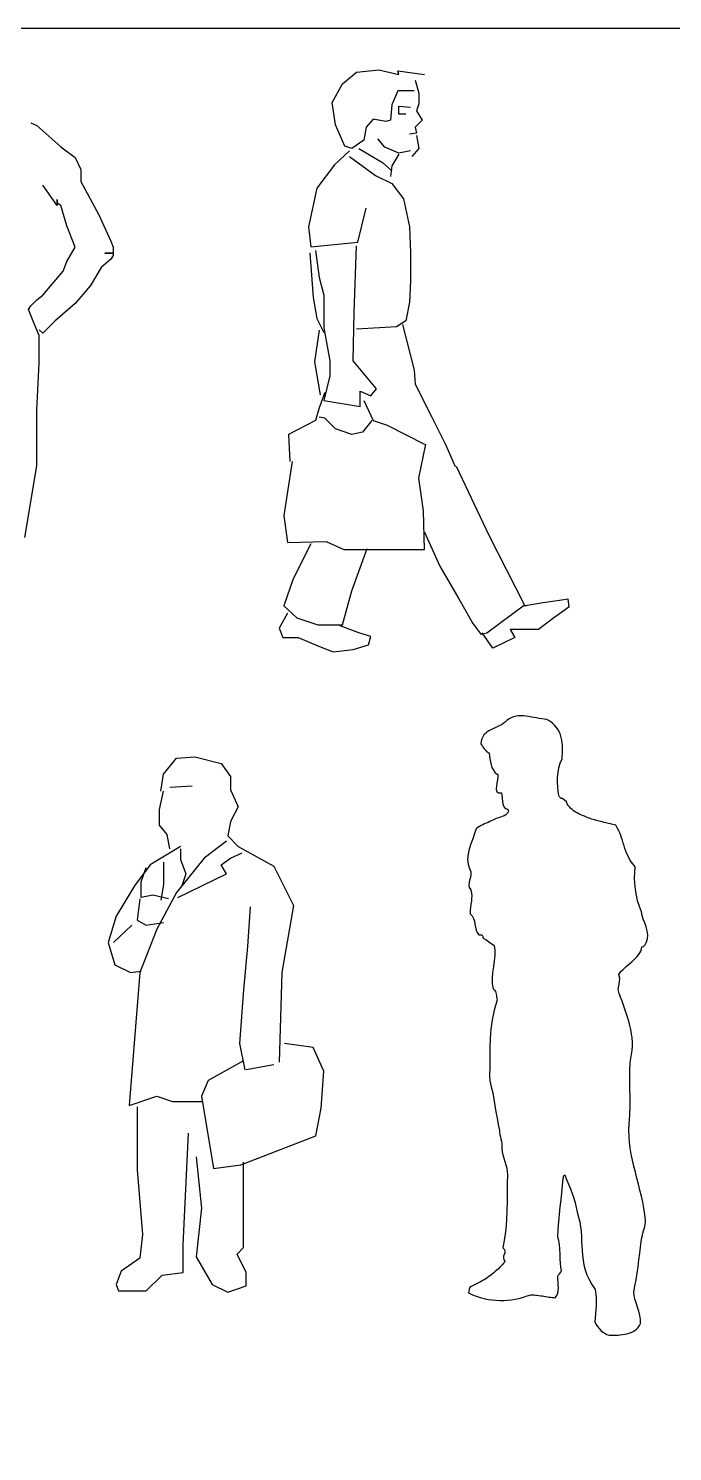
# Model space of a CAD drawing. Extents: x -3257 to 6743, y 13293 to 23293.
# Drawn here: x -449 to 1428, y 19147 to 23293 of the extents above; entities that cross this region are included whole.
import ezdxf

# ---------------------------------------------------------------- set-up
doc = ezdxf.new("R2010")
doc.units = 0
doc.header["$LTSCALE"] = 1270
doc.header["$MEASUREMENT"] = 0
doc.layers.get('0').update_dxf_attribs({"linetype": 'CONTINUOUS'})

msp = doc.modelspace()

# ---------------------------------------------------------------- linework, layer by layer
at = {"linetype": 'Continuous'}
for p, q in [((435.7, 23076.9), (466.5, 23131.6)), ((466.5, 23131.6), (507.5, 23165.8)), ((507.5, 23165.8), (572.4, 23172.6)), ((572.4, 23172.6), (630.5, 23158.9)), ((630.5, 23158.9), (627.1, 23169.2)), ((627.1, 23169.2), (705.7, 23158.9)), ((678.4, 23141.8), (688.6, 23104.2)), ((627.1, 23111.1), (610, 23070.1)), ((675, 23111.1), (627.1, 23111.1)), ((688.6, 23104.2), (688.6, 23073.5)), ((445.9, 23011.9), (435.7, 23076.9)), ((610, 23070.1), (606.6, 23025.6)), ((630.5, 23042.7), (630.5, 23066.6)), ((630.5, 23066.6), (664.7, 23063.2)), ((688.6, 23073.5), (681.8, 23053)), ((681.8, 23053), (698.9, 23025.6)), ((-441.9, 23017.5), (-424.5, 23010.5)), ((-424.5, 23010.5), (-354.9, 22947.9)), ((473.3, 22950.4), (445.9, 23011.9)), ((555.3, 23029), (534.8, 23005.1)), ((592.9, 23022.2), (555.3, 23029)), ((606.6, 23025.6), (592.9, 23022.2)), ((651, 23042.7), (630.5, 23042.7)), ((698.9, 23025.6), (678.4, 23005.1)), ((528, 22967.5), (493.8, 22943.6)), ((534.8, 23005.1), (528, 22967.5)), ((589.5, 22947), (569, 22970.9)), ((681.8, 22988), (661.3, 22984.6)), ((678.4, 23005.1), (681.8, 22988)), ((681.8, 22981.2), (688.6, 22943.6)), ((-354.9, 22947.9), (-313.2, 22916.5)), ((487, 22936.7), (442.5, 22895.7)), ((493.8, 22943.6), (473.3, 22950.4)), ((514.3, 22943.6), (582.7, 22902.6)), ((630.5, 22929.9), (589.5, 22947)), ((630.5, 22926.5), (610, 22892.3)), ((664.7, 22936.7), (630.5, 22929.9)), ((688.6, 22943.6), (668.1, 22919.7)), ((-313.2, 22916.5), (-295.8, 22881.7)), ((442.5, 22895.7), (391.3, 22827.4)), ((487, 22919.7), (562.2, 22865)), ((582.7, 22902.6), (610, 22878.6)), ((610, 22892.3), (606.6, 22861.6)), ((-295.8, 22881.7), (-295.8, 22846.9)), ((-295.8, 22846.9), (-243.6, 22749.5)), ((562.2, 22865), (610, 22841)), ((610, 22841), (644.2, 22796.6)), ((-365.4, 22777.3), (-407.1, 22836.5)), ((391.3, 22827.4), (367.3, 22714.6)), ((-365.4, 22784.3), (-365.4, 22794.7)), ((-365.4, 22794.7), (-365.4, 22777.3)), ((-354.9, 22777.3), (-365.4, 22784.3)), ((-337.5, 22718.2), (-354.9, 22777.3)), ((510.9, 22670.1), (534.8, 22769.3)), ((644.2, 22796.6), (661.3, 22714.6)), ((-313.2, 22655.5), (-337.5, 22718.2)), ((-243.6, 22749.5), (-208.8, 22672.9)), ((367.3, 22714.6), (374.2, 22656.5)), ((661.3, 22714.6), (664.7, 22639.4)), ((-337.5, 22613.8), (-313.2, 22655.5)), ((-201.8, 22638.1), (-226.2, 22638.1)), ((-226.2, 22638.1), (-201.8, 22638.1)), ((-208.8, 22672.9), (-201.8, 22655.5)), ((-201.8, 22655.5), (-201.8, 22638.1)), ((-201.8, 22638.1), (-201.8, 22631.2)), ((370.8, 22639.4), (381, 22509.5)), ((374.2, 22656.5), (510.9, 22670.1)), ((387.8, 22646.2), (398.1, 22567.6)), ((500.6, 22465.1), (507.5, 22659.9)), ((664.7, 22639.4), (664.7, 22557.3)), ((-348, 22585.9), (-337.5, 22613.8)), ((-236.6, 22596.4), (-267.9, 22544.2)), ((-208.8, 22620.7), (-236.6, 22596.4)), ((-201.8, 22631.2), (-208.8, 22620.7)), ((-407.1, 22516.3), (-348, 22585.9)), ((398.1, 22567.6), (411.8, 22516.3)), ((664.7, 22557.3), (661.3, 22495.8)), ((-424.5, 22502.4), (-407.1, 22516.3)), ((-267.9, 22544.2), (-313.2, 22492)), ((381, 22509.5), (391.3, 22448)), ((411.8, 22516.3), (411.8, 22420.6)), ((-448.9, 22474.6), (-441.9, 22485)), ((-435, 22439.8), (-448.9, 22474.6)), ((-441.9, 22485), (-424.5, 22502.4)), ((-313.2, 22492), (-372.3, 22439.8)), ((661.3, 22495.8), (651, 22441.1)), ((-417.6, 22398), (-435, 22439.8)), ((-372.3, 22439.8), (-407.1, 22405)), ((391.3, 22448), (411.8, 22407)), ((497.2, 22324.9), (500.6, 22465.1)), ((651, 22441.1), (623.7, 22424)), ((640.8, 22430.9), (675, 22297.6)), ((-407.1, 22405), (-417.6, 22415.4)), ((-417.6, 22318), (-417.6, 22398)), ((398.1, 22413.8), (384.4, 22321.5)), ((411.8, 22420.6), (428.9, 22324.9)), ((623.7, 22424), (507.5, 22417.2)), ((-424.5, 22182.3), (-417.6, 22318)), ((384.4, 22321.5), (401.5, 22225.8)), ((428.9, 22324.9), (428.9, 22280.5)), ((565.6, 22242.9), (497.2, 22324.9)), ((428.9, 22280.5), (411.8, 22208.7)), ((675, 22297.6), (678.4, 22256.6)), ((415.2, 22232.6), (398.1, 22188.2)), ((517.7, 22191.6), (517.7, 22236.1)), ((517.7, 22236.1), (548.5, 22222.4)), ((548.5, 22222.4), (565.6, 22242.9)), ((678.4, 22256.6), (726.2, 22160.9)), ((-424.5, 22018.7), (-424.5, 22182.3)), ((398.1, 22188.2), (387.8, 22150.6)), ((411.8, 22208.7), (517.7, 22191.6)), ((528, 22208.7), (555.3, 22150.6)), ((387.8, 22150.6), (309.2, 22109.6)), ((415.2, 22157.4), (398.1, 22160.9)), ((445.9, 22126.7), (415.2, 22157.4)), ((551.9, 22150.6), (524.6, 22116.4)), ((555.3, 22150.6), (596.3, 22136.9)), ((596.3, 22136.9), (705.7, 22082.2)), ((726.2, 22160.9), (767.2, 22078.8)), ((309.2, 22109.6), (312.6, 22031)), ((493.8, 22109.6), (445.9, 22126.7)), ((524.6, 22116.4), (493.8, 22109.6)), ((688.6, 21983.1), (709.1, 22082.2)), ((767.2, 22078.8), (794.6, 22017.3)), ((-459.3, 21809.9), (-424.5, 22018.7)), ((319.5, 22031), (309.2, 21962.6)), ((893.7, 21815.6), (798, 22017.3)), ((702.3, 21887.4), (688.6, 21983.1)), ((309.2, 21962.6), (295.6, 21873.7)), ((295.6, 21873.7), (305.8, 21795.1)), ((705.7, 21774.6), (702.3, 21887.4)), ((705.7, 21825.9), (750.2, 21726.8)), ((996.3, 21614), (893.7, 21815.6)), ((305.8, 21795.1), (418.6, 21798.5)), ((374.2, 21791.7), (322.9, 21689.2)), ((418.6, 21798.5), (469.9, 21774.6)), ((469.9, 21774.6), (589.5, 21774.6)), ((493.8, 21655), (538.2, 21778)), ((589.5, 21774.6), (705.7, 21774.6)), ((750.2, 21726.8), (804.8, 21631.1)), ((322.9, 21689.2), (295.6, 21610.6)), ((466.5, 21555.9), (493.8, 21655)), ((295.6, 21610.6), (333.2, 21576.4)), ((804.8, 21631.1), (845.9, 21559.3)), ((886.9, 21531.9), (996.3, 21614)), ((992.8, 21610.6), (1050.9, 21620.8)), ((1003.1, 21610.6), (992.8, 21610.6)), ((1050.9, 21620.8), (1098.8, 21627.6)), ((1126.1, 21607.1), (1078.3, 21573)), ((1098.8, 21627.6), (1122.7, 21631.1)), ((1122.7, 21631.1), (1126.1, 21607.1)), ((305.8, 21590), (281.9, 21545.6)), ((333.2, 21576.4), (394.7, 21555.9)), ((845.9, 21559.3), (869.8, 21528.5)), ((1078.3, 21573), (1037.3, 21542.2)), ((281.9, 21545.6), (292.1, 21518.3)), ((292.1, 21518.3), (336.6, 21518.3)), ((336.6, 21518.3), (394.7, 21494.3)), ((394.7, 21555.9), (466.5, 21555.9)), ((514.3, 21531.9), (459.6, 21552.4)), ((548.5, 21521.7), (514.3, 21531.9)), ((541.7, 21497.8), (548.5, 21521.7)), ((869.8, 21528.5), (886.9, 21531.9)), ((904, 21487.5), (873.2, 21531.9)), ((968.9, 21518.3), (904, 21487.5)), ((1037.3, 21542.2), (955.2, 21542.2)), ((955.2, 21542.2), (968.9, 21518.3)), ((394.7, 21494.3), (439.1, 21477.2)), ((439.1, 21477.2), (497.2, 21484.1)), ((497.2, 21484.1), (541.7, 21497.8)), ((934.8, 21268.3), (929.2, 21264.8)), ((940.2, 21272.3), (934.8, 21268.3)), ((944.9, 21276.7), (940.2, 21272.3)), ((951.5, 21281.5), (944.9, 21276.7)), ((958.1, 21285.2), (951.5, 21281.5)), ((965, 21288.1), (958.1, 21285.2)), ((971.9, 21289.6), (965, 21288.1)), ((979.2, 21290.6), (971.9, 21289.6)), ((986.7, 21290.9), (979.2, 21290.6)), ((994, 21290.6), (986.7, 21290.9)), ((1001.5, 21290), (994, 21290.6)), ((1009.1, 21288.7), (1001.5, 21290)), ((1016.6, 21287.1), (1009.1, 21288.7)), ((1024.2, 21285.9), (1016.6, 21287.1)), ((1031.7, 21284.3), (1024.2, 21285.9)), ((1039.3, 21282.7), (1031.7, 21284.3)), ((1046.8, 21281.5), (1039.3, 21282.7)), ((1054, 21280.5), (1046.8, 21281.5)), ((1061.3, 21280.2), (1054, 21280.5)), ((1070.1, 21274.9), (1061.3, 21280.2)), ((1077.9, 21269.2), (1070.1, 21274.9)), ((1084.5, 21263.2), (1077.9, 21269.2)), ((874.8, 21229.6), (871.9, 21223.9)), ((878.2, 21234.9), (874.8, 21229.6)), ((882.6, 21239.3), (878.2, 21234.9)), ((887.3, 21243.1), (882.6, 21239.3)), ((892.7, 21246.9), (887.3, 21243.1)), ((898.7, 21250), (892.7, 21246.9)), ((904.6, 21252.8), (898.7, 21250)), ((910.9, 21255.7), (904.6, 21252.8)), ((917.2, 21258.5), (910.9, 21255.7)), ((923.2, 21261.6), (917.2, 21258.5)), ((929.2, 21264.8), (923.2, 21261.6)), ((1089.9, 21256.6), (1084.5, 21263.2)), ((1094.6, 21249.7), (1089.9, 21256.6)), ((1098.4, 21242.8), (1094.6, 21249.7)), ((1101.2, 21235.2), (1098.4, 21242.8)), ((1103.4, 21227.7), (1101.2, 21235.2)), ((1105, 21219.8), (1103.4, 21227.7)), ((870.4, 21217), (869.7, 21209.4)), ((869.7, 21209.4), (871.6, 21206)), ((871.9, 21223.9), (870.4, 21217)), ((871.6, 21206), (874.1, 21202.2)), ((874.1, 21202.2), (876.6, 21198.1)), ((876.6, 21198.1), (879.5, 21194.3)), ((879.5, 21194.3), (882.6, 21190.6)), ((882.6, 21190.6), (886.1, 21187.1)), ((886.1, 21187.1), (889.5, 21184.3)), ((889.5, 21184.3), (893.3, 21182.1)), ((1106.2, 21212.3), (1105, 21219.8)), ((1106.9, 21204.1), (1106.2, 21212.3)), ((1107.2, 21196.2), (1106.9, 21204.1)), ((1106.9, 21180.8), (1107.2, 21188.4)), ((1107.2, 21188.4), (1107.2, 21196.2)), ((-55.7, 21121.1), (-17.4, 21167.1)), ((-17.4, 21167.1), (36.2, 21170.9)), ((36.2, 21170.9), (112.9, 21151.8)), ((112.9, 21151.8), (139.7, 21113.4)), ((893.3, 21182.1), (894.9, 21173.9)), ((894.9, 21173.9), (895.8, 21165.4)), ((895.8, 21165.4), (897.4, 21156.6)), ((897.4, 21156.6), (899.3, 21147.8)), ((899.3, 21147.8), (901.8, 21139.6)), ((1097.1, 21139.3), (1100.9, 21152.8)), ((1100.9, 21152.8), (1106.2, 21165.7)), ((1106.2, 21165.7), (1106.6, 21173.3)), ((1106.6, 21173.3), (1106.9, 21180.8)), ((-63.4, 21071.3), (-55.7, 21121.1)), ((139.7, 21113.4), (139.7, 21075.1)), ((901.8, 21139.6), (905.9, 21131.8)), ((905.9, 21131.8), (911.6, 21124.8)), ((911.6, 21124.8), (919.1, 21119.2)), ((918.2, 21104.4), (916.3, 21095)), ((919.4, 21112.9), (918.2, 21104.4)), ((919.1, 21119.2), (919.4, 21112.9)), ((1092.7, 21096.8), (1093, 21111)), ((1093, 21111), (1094.6, 21125.1)), ((1094.6, 21125.1), (1097.1, 21139.3)), ((-67.2, 21017.7), (-55.7, 21071.3)), ((-36.6, 21082.8), (28.6, 21086.6)), ((139.7, 21075.1), (162.7, 21025.3)), ((914.7, 21085.5), (914.1, 21077)), ((914.1, 21077), (916, 21070.1)), ((916.3, 21095), (914.7, 21085.5)), ((916, 21070.1), (920.7, 21066.3)), ((920.7, 21066.3), (929.5, 21066.6)), ((929.5, 21066.6), (931.1, 21051.6)), ((1093.3, 21083.3), (1092.7, 21096.8)), ((1094.9, 21070.4), (1093.3, 21083.3)), ((1096.8, 21058.5), (1094.9, 21070.4)), ((-67.2, 20971.7), (-67.2, 21017.7)), ((162.7, 21025.3), (139.7, 20983.2)), ((931.1, 21051.6), (932.6, 21039.9)), ((932.6, 21039.9), (934.5, 21030.8)), ((934.5, 21030.8), (938, 21023.2)), ((938, 21023.2), (941.8, 21021)), ((941.8, 21021), (944.3, 21019.8)), ((944.3, 21019.8), (945.8, 21019.1)), ((945.8, 21019.1), (947.1, 21019.1)), ((947.1, 21019.1), (947.7, 21018.8)), ((947.7, 21018.8), (948.4, 21017.9)), ((948.4, 21017.9), (949, 21015.7)), ((1097.4, 21056.6), (1096.8, 21058.5)), ((1098.4, 21055), (1097.4, 21056.6)), ((1099.6, 21053.4), (1098.4, 21055)), ((1100.9, 21052.2), (1099.6, 21053.4)), ((1102.2, 21050.9), (1100.9, 21052.2)), ((1103.7, 21050), (1102.2, 21050.9)), ((1105.6, 21049.7), (1103.7, 21050)), ((1107.5, 21049.4), (1105.6, 21049.7)), ((1119.1, 21039.9), (1107.5, 21049.4)), ((1121.3, 21034.6), (1119.1, 21039.9)), ((1124.2, 21029.8), (1121.3, 21034.6)), ((1127.3, 21025.4), (1124.2, 21029.8)), ((1131.1, 21021.4), (1127.3, 21025.4)), ((1135.2, 21017.6), (1131.1, 21021.4)), ((1139.9, 21013.8), (1135.2, 21017.6)), ((139.7, 20983.2), (132, 20941)), ((880.1, 20975.8), (875.1, 20973.5)), ((885.1, 20978), (880.1, 20975.8)), ((890.5, 20980.1), (885.1, 20978)), ((895.5, 20982.7), (890.5, 20980.1)), ((908.7, 20988.6), (895.5, 20982.7)), ((914.4, 20991.5), (908.7, 20988.6)), ((920.4, 20993.7), (914.4, 20991.5)), ((926.3, 20995.2), (920.4, 20993.7)), ((932, 20997.1), (926.3, 20995.2)), ((937.7, 20999.3), (932, 20997.1)), ((942.4, 21002.5), (937.7, 20999.3)), ((946.8, 21006.6), (942.4, 21002.5)), ((950.2, 21012.6), (946.8, 21006.6)), ((949, 21015.7), (950.2, 21012.6)), ((1144.6, 21010.7), (1139.9, 21013.8)), ((1150, 21007.8), (1144.6, 21010.7)), ((1155, 21005), (1150, 21007.8)), ((1160.7, 21002.2), (1155, 21005)), ((1166, 21000), (1160.7, 21002.2)), ((1171.7, 20997.8), (1166, 21000)), ((1177, 20995.6), (1171.7, 20997.8)), ((1182.4, 20993.4), (1177, 20995.6)), ((1187.7, 20991.5), (1182.4, 20993.4)), ((1192.7, 20989.6), (1187.7, 20991.5)), ((1196.8, 20988.3), (1192.7, 20989.6)), ((1201.2, 20987.4), (1196.8, 20988.3)), ((1205.6, 20986.1), (1201.2, 20987.4)), ((1210, 20984.9), (1205.6, 20986.1)), ((1214.4, 20983.6), (1210, 20984.9)), ((1218.8, 20982.7), (1214.4, 20983.6)), ((1223.6, 20981.4), (1218.8, 20982.7)), ((1228, 20980.1), (1223.6, 20981.4)), ((1232.4, 20979.2), (1228, 20980.1)), ((1237.1, 20978), (1232.4, 20979.2)), ((1241.5, 20977), (1237.1, 20978)), ((1245.9, 20975.8), (1241.5, 20977)), ((1250.3, 20974.8), (1245.9, 20975.8)), ((-44.2, 20944.8), (-67.2, 20971.7)), ((-36.6, 20902.7), (-44.2, 20944.8)), ((132, 20941), (162.7, 20910.4)), ((851.2, 20947.4), (845.8, 20932.7)), ((855.6, 20961.3), (851.2, 20947.4)), ((860.3, 20965.1), (855.6, 20961.3)), ((865.3, 20968.2), (860.3, 20965.1)), ((870, 20971), (865.3, 20968.2)), ((875.1, 20973.5), (870, 20971)), ((1254.4, 20973.9), (1250.3, 20974.8)), ((1258.5, 20972.6), (1254.4, 20973.9)), ((1262.6, 20971.7), (1258.5, 20972.6)), ((1267, 20964.4), (1262.6, 20971.7)), ((1270.7, 20957.2), (1267, 20964.4)), ((1274.2, 20949.6), (1270.7, 20957.2)), ((1277, 20942.1), (1274.2, 20949.6)), ((1279.6, 20934.9), (1277, 20942.1)), ((1282.1, 20927.3), (1279.6, 20934.9)), ((-5.9, 20910.4), (-94, 20856.7)), ((-5.9, 20902.7), (-5.9, 20872)), ((128.2, 20925.7), (63.1, 20875.9)), ((162.7, 20910.4), (266.2, 20852.9)), ((835.8, 20902.5), (832.6, 20887.4)), ((840.5, 20917.6), (835.8, 20902.5)), ((845.8, 20932.7), (840.5, 20917.6)), ((1284.3, 20919.8), (1282.1, 20927.3)), ((1286.8, 20911.9), (1284.3, 20919.8)), ((1289, 20904.4), (1286.8, 20911.9)), ((1291.8, 20896.8), (1289, 20904.4)), ((1295, 20888.9), (1291.8, 20896.8)), ((-94, 20856.7), (-140, 20795.4)), ((-55.7, 20864.4), (-55.7, 20799.2)), ((63.1, 20875.9), (-17.4, 20776.3)), ((-5.9, 20872), (9.4, 20829.9)), ((112.9, 20856.7), (139.7, 20875.9)), ((128.2, 20829.9), (112.9, 20856.7)), ((139.7, 20875.9), (174.2, 20891.2)), ((266.2, 20852.9), (323.6, 20737.9)), ((832.6, 20887.4), (831, 20872.6)), ((831, 20872.6), (832.3, 20858.7)), ((832.3, 20858.7), (836.7, 20845.5)), ((1298.4, 20881.4), (1295, 20888.9)), ((1302.5, 20873.5), (1298.4, 20881.4)), ((1307.2, 20865.7), (1302.5, 20873.5)), ((1312.9, 20858.1), (1307.2, 20865.7)), ((1319.2, 20850.3), (1312.9, 20858.1)), ((-120.9, 20806.9), (-105.5, 20849.1)), ((-13.6, 20760.9), (128.2, 20829.9)), ((9.4, 20829.9), (-2.1, 20795.4)), ((836.7, 20812.2), (835.1, 20805)), ((836.7, 20845.5), (839.8, 20836.4)), ((838.9, 20820.1), (836.7, 20812.2)), ((840.2, 20827.9), (838.9, 20820.1)), ((839.8, 20836.4), (840.2, 20827.9)), ((1317.3, 20818.5), (1317.9, 20834.5)), ((1318.2, 20801.8), (1317.3, 20818.5)), ((1317.9, 20834.5), (1319.2, 20850.3)), ((-140, 20795.4), (-193.7, 20707.3)), ((-120.9, 20760.9), (-120.9, 20806.9)), ((-86.4, 20768.6), (-120.9, 20760.9)), ((-40.4, 20757.1), (-86.4, 20768.6)), ((-17.4, 20776.3), (-74.9, 20669)), ((-55.7, 20799.2), (-63.4, 20753.3)), ((835.1, 20805), (834.5, 20797.7)), ((834.5, 20797.7), (835.8, 20790.5)), ((835.8, 20790.5), (840.5, 20783.3)), ((840.5, 20783.3), (842.4, 20774.4)), ((842.4, 20774.4), (842.7, 20766.3)), ((1319.8, 20784.8), (1318.2, 20801.8)), ((1322.6, 20768.2), (1319.8, 20784.8)), ((-124.7, 20757.1), (-132.3, 20695.8)), ((197.2, 20734.1), (189.5, 20619.1)), ((323.6, 20737.9), (289.1, 20542.5)), ((839.2, 20733.6), (838.6, 20724.1)), ((840.5, 20742.4), (839.2, 20733.6)), ((841.7, 20750.5), (840.5, 20742.4)), ((842.4, 20758.4), (841.7, 20750.5)), ((842.7, 20766.3), (842.4, 20758.4)), ((1326.4, 20751.5), (1322.6, 20768.2)), ((1331.5, 20735.1), (1326.4, 20751.5)), ((1337.7, 20719.4), (1331.5, 20735.1)), ((-193.7, 20707.3), (-216.6, 20630.6)), ((-132.3, 20695.8), (-105.5, 20680.5)), ((-105.5, 20680.5), (-55.7, 20688.1)), ((838.6, 20724.1), (838.3, 20713.7)), ((838.3, 20713.7), (844.3, 20707.5)), ((844.3, 20707.5), (848, 20700.2)), ((848, 20700.2), (850.5, 20692)), ((850.5, 20692), (852.1, 20683.6)), ((1339.3, 20709), (1337.7, 20719.4)), ((1342.5, 20698.3), (1339.3, 20709)), ((1346.9, 20687.3), (1342.5, 20698.3)), ((1350.9, 20676.3), (1346.9, 20687.3)), ((-147.7, 20680.5), (-201.3, 20630.6)), ((-74.9, 20669), (-124.7, 20542.5)), ((852.1, 20683.6), (853.4, 20674.7)), ((853.4, 20674.7), (855.6, 20666.6)), ((855.6, 20666.6), (858.4, 20659)), ((858.4, 20659), (863.4, 20652.4)), ((863.4, 20652.4), (866.6, 20652.7)), ((866.6, 20652.7), (869.1, 20652.7)), ((869.1, 20652.7), (871.3, 20652.4)), ((871.3, 20652.4), (873.2, 20651.5)), ((873.2, 20651.5), (874.4, 20649.9)), ((874.4, 20649.9), (875.4, 20648)), ((875.4, 20648), (875.7, 20645.8)), ((875.7, 20645.8), (875.4, 20643)), ((1354.4, 20664.7), (1350.9, 20676.3)), ((1356, 20653), (1354.4, 20664.7)), ((1355.4, 20641.4), (1356, 20653)), ((-216.6, 20630.6), (-197.5, 20565.5)), ((189.5, 20619.1), (178, 20492.7)), ((875.4, 20643), (879.8, 20640.8)), ((879.8, 20640.8), (884.2, 20638.6)), ((884.2, 20638.6), (888.3, 20635.8)), ((888.3, 20635.8), (892.1, 20632.9)), ((892.1, 20632.9), (895.8, 20630.1)), ((895.8, 20630.1), (899.9, 20627.2)), ((899.9, 20627.2), (904, 20624.4)), ((904, 20624.4), (908.4, 20621.9)), ((908.4, 20621.9), (910.3, 20608.1)), ((910.3, 20608.1), (910, 20592.7)), ((1332.4, 20599.9), (1335.2, 20605.5)), ((1335.2, 20605.5), (1337.4, 20611.5)), ((1337.4, 20611.5), (1338.7, 20617.5)), ((1338.7, 20617.5), (1340.9, 20618.1)), ((1340.9, 20618.1), (1343.1, 20619.1)), ((1343.1, 20619.1), (1345, 20620.3)), ((1345, 20620.3), (1346.9, 20622.2)), ((1346.9, 20622.2), (1348.4, 20624.1)), ((1348.4, 20624.1), (1349.7, 20626)), ((1349.7, 20626), (1350.6, 20627.9)), ((1350.6, 20627.9), (1350.9, 20629.5)), ((1350.9, 20629.5), (1355.4, 20641.4)), ((-197.5, 20565.5), (-151.5, 20542.5)), ((908.1, 20576.6), (905.9, 20559.9)), ((910, 20592.7), (908.1, 20576.6)), ((1293.1, 20560.6), (1298.7, 20565)), ((1298.7, 20565), (1304.1, 20569.7)), ((1304.1, 20569.7), (1309.7, 20574.4)), ((1309.7, 20574.4), (1314.8, 20579.4)), ((1314.8, 20579.4), (1319.8, 20584.2)), ((1319.8, 20584.2), (1324.5, 20589.5)), ((1324.5, 20589.5), (1328.9, 20594.5)), ((1328.9, 20594.5), (1332.4, 20599.9)), ((-124.7, 20542.5), (-155.3, 20155.5)), ((-151.5, 20542.5), (-120.9, 20546.3)), ((289.1, 20542.5), (281.5, 20282)), ((903.4, 20543), (902.1, 20526.3)), ((902.1, 20526.3), (902.4, 20510.3)), ((905.9, 20559.9), (903.4, 20543)), ((1271.1, 20537), (1274.5, 20541.7)), ((1274.2, 20526), (1271.1, 20537)), ((1273.9, 20515), (1274.2, 20526)), ((1274.5, 20541.7), (1278.6, 20546.4)), ((1278.6, 20546.4), (1283, 20551.1)), ((1283, 20551.1), (1288, 20555.9)), ((1288, 20555.9), (1293.1, 20560.6)), ((178, 20492.7), (166.5, 20335.6)), ((902.4, 20510.3), (905.3, 20495.1)), ((905.3, 20495.1), (909.3, 20491.1)), ((909.3, 20491.1), (912.2, 20487.3)), ((912.2, 20487.3), (913.4, 20483.5)), ((913.4, 20483.5), (914.4, 20479.7)), ((914.4, 20479.7), (914.7, 20476)), ((1269.5, 20493.3), (1271.7, 20504)), ((1272.9, 20481.9), (1269.5, 20493.3)), ((1271.7, 20504), (1273.9, 20515)), ((1276.7, 20470.6), (1272.9, 20481.9)), ((917.2, 20463.1), (908.1, 20433.2)), ((914.7, 20476), (915, 20471.9)), ((915, 20471.9), (915.6, 20467.5)), ((915.6, 20467.5), (917.2, 20463.1)), ((1280.8, 20459.3), (1276.7, 20470.6)), ((1284.9, 20447.7), (1280.8, 20459.3)), ((1289, 20436), (1284.9, 20447.7)), ((902.1, 20404.6), (898.3, 20377.5)), ((908.1, 20433.2), (902.1, 20404.6)), ((1293.1, 20424.4), (1289, 20436)), ((1296.9, 20412.4), (1293.1, 20424.4)), ((1300.6, 20400.8), (1296.9, 20412.4)), ((1303.8, 20388.9), (1300.6, 20400.8)), ((898.3, 20377.5), (896.5, 20351.1)), ((1306.6, 20376.9), (1303.8, 20388.9)), ((1308.8, 20364.6), (1306.6, 20376.9)), ((1310.4, 20352.7), (1308.8, 20364.6)), ((166.5, 20335.6), (181.9, 20259)), ((381.1, 20324.1), (296.8, 20335.6)), ((411.8, 20255.1), (381.1, 20324.1)), ((895.8, 20324.7), (895.5, 20297.6)), ((896.5, 20351.1), (895.8, 20324.7)), ((1308.8, 20303.6), (1310.7, 20315.9)), ((1311.3, 20340.4), (1310.4, 20352.7)), ((1310.7, 20315.9), (1311.3, 20328.2)), ((1311.3, 20328.2), (1311.3, 20340.4)), ((178, 20285.8), (74.6, 20228.3)), ((266.2, 20274.3), (185.7, 20259)), ((895.5, 20297.6), (895.5, 20270)), ((1303.5, 20256.7), (1305, 20281)), ((1305, 20281), (1308.8, 20303.6)), ((404.1, 20147.8), (411.8, 20255.1)), ((895.5, 20270), (894.9, 20241)), ((894.9, 20241), (895.2, 20227.2)), ((1303.5, 20231.6), (1303.5, 20256.7)), ((1303.8, 20205.8), (1303.5, 20231.6)), ((74.6, 20228.3), (55.4, 20182.3)), ((895.2, 20227.2), (899.9, 20210.2)), ((899.9, 20210.2), (904, 20192.3)), ((904, 20192.3), (907.5, 20174)), ((1304.4, 20179.7), (1303.8, 20205.8)), ((-155.3, 20155.5), (-74.9, 20182.3)), ((-132.3, 20151.7), (-132.3, 19967.7)), ((-74.9, 20182.3), (-28.9, 20167)), ((-28.9, 20167), (59.2, 20167)), ((55.4, 20182.3), (89.9, 19971.6)), ((388.8, 20067.4), (404.1, 20147.8)), ((907.5, 20174), (910.6, 20155.5)), ((910.6, 20155.5), (913.4, 20136.9)), ((1303.8, 20127.2), (1304.7, 20153.3)), ((1304.7, 20153.3), (1304.4, 20179.7)), ((913.4, 20136.9), (916.6, 20118.4)), ((916.6, 20118.4), (919.7, 20100.1)), ((1301.2, 20101.7), (1303.8, 20127.2)), ((1.8, 19749.3), (17.1, 20075)), ((170.4, 19983.1), (388.8, 20067.4)), ((919.7, 20100.1), (923.5, 20082.5)), ((923.5, 20082.5), (923.8, 20076.8)), ((923.8, 20076.8), (924.8, 20070.9)), ((924.8, 20070.9), (926.3, 20064.6)), ((926.3, 20064.6), (927.9, 20058)), ((1300.6, 20083.8), (1301.2, 20101.7)), ((1301.2, 20066.2), (1300.6, 20083.8)), ((1302.5, 20048.5), (1301.2, 20066.2)), ((927.9, 20058), (929.2, 20051.1)), ((929.2, 20051.1), (930.4, 20044.1)), ((930.7, 20036.9), (930.1, 20029.4)), ((930.1, 20029.4), (931.1, 20020.9)), ((930.4, 20044.1), (930.7, 20036.9)), ((1305, 20030.9), (1302.5, 20048.5)), ((1307.9, 20013.6), (1305, 20030.9)), ((40.1, 20006.1), (55.4, 19856.6)), ((89.9, 19971.6), (170.4, 19983.1)), ((178, 19741.7), (178, 19990.7)), ((931.1, 20020.9), (933.3, 20011.7)), ((933.3, 20011.7), (936.1, 20002.3)), ((936.1, 20002.3), (939.2, 19992.6)), ((939.2, 19992.6), (942.4, 19982.8)), ((942.4, 19982.8), (944.9, 19972.7)), ((1311.3, 19996.3), (1307.9, 20013.6)), ((1315.4, 19978.7), (1311.3, 19996.3)), ((-132.3, 19967.7), (-117, 19780)), ((944.9, 19972.7), (946.5, 19963)), ((946.5, 19963), (946.8, 19953.2)), ((946.8, 19953.2), (946.5, 19928.4)), ((1107.5, 19922.1), (1109.7, 19943.2)), ((1109.7, 19943.2), (1110.3, 19946)), ((1110.3, 19946), (1110.7, 19949.1)), ((1110.7, 19949.1), (1111.6, 19952)), ((1111.6, 19952), (1113.8, 19953.9)), ((1113.8, 19953.9), (1119.5, 19940.3)), ((1119.5, 19940.3), (1125.1, 19926.5)), ((1319.8, 19961.4), (1315.4, 19978.7)), ((1324.2, 19943.8), (1319.8, 19961.4)), ((1328.6, 19926.5), (1324.2, 19943.8)), ((946.5, 19902.6), (946.1, 19876.2)), ((946.5, 19928.4), (946.5, 19902.6)), ((1103.1, 19880.9), (1105.3, 19901.3)), ((1105.3, 19901.3), (1107.5, 19922.1)), ((1125.1, 19926.5), (1130.8, 19913)), ((1130.8, 19913), (1135.8, 19899.5)), ((1135.8, 19899.5), (1140.5, 19885.9)), ((1333, 19908.9), (1328.6, 19926.5)), ((1337.4, 19891.3), (1333, 19908.9)), ((55.4, 19856.6), (40.1, 19714.9)), ((946.1, 19876.2), (945.5, 19849.1)), ((1098.7, 19839.1), (1100.9, 19860.1)), ((1100.9, 19860.1), (1103.1, 19880.9)), ((1140.5, 19885.9), (1144.3, 19872.4)), ((1144.3, 19872.4), (1147.5, 19858.6)), ((1147.5, 19858.6), (1149.7, 19844.7)), ((1341.2, 19873.7), (1337.4, 19891.3)), ((1344.7, 19856), (1341.2, 19873.7)), ((944.3, 19822.1), (942.1, 19795)), ((945.5, 19849.1), (944.3, 19822.1)), ((1094.9, 19795.3), (1096.8, 19817.7)), ((1096.8, 19817.7), (1098.7, 19839.1)), ((1149.7, 19844.7), (1154, 19830.6)), ((1154, 19830.6), (1157.5, 19816.4)), ((1157.5, 19816.4), (1159.7, 19802.3)), ((1347.5, 19837.8), (1344.7, 19856)), ((1349.7, 19819.9), (1347.5, 19837.8)), ((1349.4, 19814.5), (1349.7, 19819.9)), ((-117, 19780), (-124.7, 19711)), ((942.1, 19795), (938.6, 19767.7)), ((1093.3, 19772.1), (1094.9, 19795.3)), ((1159.7, 19802.3), (1161.3, 19788.4)), ((1161.3, 19788.4), (1162.5, 19774.3)), ((1162.5, 19774.3), (1163.2, 19760.4)), ((1339, 19771.1), (1340.3, 19777.4)), ((1340.3, 19777.4), (1341.8, 19783.7)), ((1341.8, 19783.7), (1343.7, 19790)), ((1343.7, 19790), (1345.6, 19796.6)), ((1345.6, 19796.6), (1347.2, 19802.6)), ((1347.2, 19802.6), (1348.7, 19808.9)), ((1348.7, 19808.9), (1349.4, 19814.5)), ((1.8, 19668.9), (1.8, 19749.3)), ((158.9, 19722.5), (178, 19741.7)), ((938.6, 19767.7), (933.6, 19740.9)), ((933.6, 19740.9), (938, 19736.2)), ((938, 19736.2), (939.6, 19731.2)), ((1096.5, 19762.3), (1093.3, 19772.1)), ((1098.4, 19750.4), (1096.5, 19762.3)), ((1099.6, 19736.8), (1098.4, 19750.4)), ((1100.3, 19723), (1099.6, 19736.8)), ((1163.2, 19760.4), (1163.8, 19746.6)), ((1163.8, 19746.6), (1164.4, 19732.7)), ((1164.4, 19732.7), (1165.7, 19718.9)), ((1332.7, 19724.9), (1334.9, 19742.5)), ((1334.9, 19742.5), (1336.8, 19758.2)), ((1336.8, 19758.2), (1339, 19771.1)), ((-124.7, 19711), (-178.3, 19672.7)), ((40.1, 19714.9), (86.1, 19634.4)), ((185.7, 19668.9), (158.9, 19722.5)), ((932.6, 19692.5), (928.5, 19688.4)), ((936.4, 19696.9), (932.6, 19692.5)), ((935.8, 19716.4), (935.1, 19711.4)), ((935.1, 19711.4), (936.1, 19706)), ((937.3, 19721.4), (935.8, 19716.4)), ((936.1, 19706), (940.2, 19701)), ((940.2, 19701), (936.4, 19696.9)), ((938.9, 19726.2), (937.3, 19721.4)), ((939.6, 19731.2), (938.9, 19726.2)), ((1100.9, 19709.2), (1100.3, 19723)), ((1101.5, 19695.9), (1100.9, 19709.2)), ((1102.5, 19684.3), (1101.5, 19695.9)), ((1165.7, 19718.9), (1167.3, 19704.8)), ((1167.3, 19704.8), (1169.8, 19690.9)), ((1169.8, 19690.9), (1173.2, 19676.8)), ((1327.7, 19686.5), (1330.2, 19706)), ((1330.2, 19706), (1332.7, 19724.9)), ((-178.3, 19672.7), (-193.7, 19634.4)), ((-105.5, 19615.2), (-59.5, 19661.2)), ((-59.5, 19661.2), (1.8, 19668.9)), ((185.7, 19630.6), (185.7, 19668.9)), ((883.9, 19650.7), (879.2, 19647.8)), ((888.3, 19653.8), (883.9, 19650.7)), ((893, 19657), (888.3, 19653.8)), ((897.7, 19660.4), (893, 19657)), ((902.4, 19664.2), (897.7, 19660.4)), ((906.8, 19668), (902.4, 19664.2)), ((911.6, 19671.7), (906.8, 19668)), ((916, 19675.8), (911.6, 19671.7)), ((920.4, 19679.9), (916, 19675.8)), ((924.4, 19684.3), (920.4, 19679.9)), ((928.5, 19688.4), (924.4, 19684.3)), ((1093.3, 19656.6), (1093.7, 19659.1)), ((1093.7, 19649.1), (1093.3, 19656.6)), ((1093.7, 19659.1), (1094.9, 19661.4)), ((1094.3, 19641.2), (1093.7, 19649.1)), ((1094.9, 19661.4), (1096.8, 19663.6)), ((1096.8, 19663.6), (1098.7, 19665.4)), ((1098.7, 19665.4), (1100.6, 19667.7)), ((1100.6, 19667.7), (1102.5, 19669.8)), ((1104.4, 19675.2), (1102.5, 19684.3)), ((1102.5, 19669.8), (1103.7, 19672.4)), ((1103.7, 19672.4), (1104.4, 19675.2)), ((1173.2, 19676.8), (1178.3, 19662.6)), ((1178.3, 19662.6), (1184.6, 19648.5)), ((1322, 19647.5), (1325.2, 19666.7)), ((1325.2, 19666.7), (1327.7, 19686.5)), ((-193.7, 19634.4), (-186, 19615.2)), ((-186, 19615.2), (-105.5, 19615.2)), ((86.1, 19634.4), (132, 19611.4)), ((132, 19611.4), (185.7, 19630.6)), ((834.5, 19615.1), (833.9, 19609.8)), ((833.9, 19609.8), (844.9, 19604.4)), ((835.4, 19620.5), (834.5, 19615.1)), ((837.6, 19625.2), (835.4, 19620.5)), ((841.4, 19628.6), (837.6, 19625.2)), ((870, 19643.1), (841.4, 19628.6)), ((874.4, 19645.3), (870, 19643.1)), ((879.2, 19647.8), (874.4, 19645.3)), ((1091.1, 19601.9), (1094, 19609.1)), ((1094, 19609.1), (1095.2, 19616.7)), ((1095.2, 19633), (1094.3, 19641.2)), ((1095.6, 19624.9), (1095.2, 19633)), ((1095.2, 19616.7), (1095.6, 19624.9)), ((1184.6, 19648.5), (1192.7, 19634)), ((1192.7, 19634), (1202.8, 19619.5)), ((1202.8, 19619.5), (1205.3, 19596.2)), ((1314.8, 19612.6), (1318.6, 19629.3)), ((1316, 19602.9), (1314.8, 19612.6)), ((1318.6, 19629.3), (1322, 19647.5)), ((844.9, 19604.4), (856.2, 19600)), ((856.2, 19600), (867.5, 19596.2)), ((867.5, 19596.2), (879.2, 19593.1)), ((879.2, 19593.1), (890.5, 19590.6)), ((890.5, 19590.6), (901.8, 19589)), ((901.8, 19589), (913.4, 19588.1)), ((913.4, 19588.1), (924.8, 19587.8)), ((924.8, 19587.8), (936.1, 19587.8)), ((936.1, 19587.8), (947.1, 19588.4)), ((947.1, 19588.4), (958.4, 19589.6)), ((958.4, 19589.6), (969.4, 19591.5)), ((969.4, 19591.5), (980.1, 19593.7)), ((980.1, 19593.7), (990.8, 19596.6)), ((990.8, 19596.6), (1001.2, 19599.7)), ((1001.2, 19599.7), (1011.3, 19603.2)), ((1011.3, 19603.2), (1015, 19603.5)), ((1015, 19603.5), (1019.4, 19603.5)), ((1019.4, 19603.5), (1023.8, 19603.5)), ((1023.8, 19603.5), (1028.2, 19603.2)), ((1028.2, 19603.2), (1033, 19602.5)), ((1033, 19602.5), (1038, 19601.9)), ((1038, 19601.9), (1043, 19601.3)), ((1043, 19601.3), (1048.1, 19600.7)), ((1048.1, 19600.7), (1053.1, 19599.7)), ((1053.1, 19599.7), (1058.1, 19599.1)), ((1058.1, 19599.1), (1063.2, 19598.1)), ((1063.2, 19598.1), (1067.9, 19597.5)), ((1067.9, 19597.5), (1072.9, 19596.9)), ((1072.9, 19596.9), (1077.6, 19596.2)), ((1077.6, 19596.2), (1082, 19595.9)), ((1082, 19595.9), (1086.4, 19595.6)), ((1086.4, 19595.6), (1091.1, 19601.9)), ((1205, 19572.7), (1203.1, 19548.8)), ((1205.3, 19596.2), (1205, 19572.7)), ((1318.6, 19591.8), (1316, 19602.9)), ((1322, 19580.5), (1318.6, 19591.8)), ((1325.8, 19568.3), (1322, 19580.5)), ((1329.6, 19556), (1325.8, 19568.3)), ((1203.1, 19548.8), (1201.2, 19523.9)), ((1332.7, 19543.7), (1329.6, 19556)), ((1334.6, 19532.1), (1332.7, 19543.7)), ((1334.9, 19520.8), (1334.6, 19532.1)), ((1201.2, 19523.9), (1205, 19517.6)), ((1205, 19517.6), (1209.1, 19511.3)), ((1209.1, 19511.3), (1213.8, 19505.7)), ((1213.8, 19505.7), (1219.2, 19500.3)), ((1219.2, 19500.3), (1224.5, 19495.6)), ((1224.5, 19495.6), (1230.5, 19491.8)), ((1230.5, 19491.8), (1236.8, 19488.7)), ((1236.8, 19488.7), (1243.4, 19486.8)), ((1243.4, 19486.8), (1249.7, 19486.8)), ((1249.7, 19486.8), (1256, 19486.8)), ((1256, 19486.8), (1262.6, 19486.8)), ((1262.6, 19486.8), (1269.2, 19486.8)), ((1269.2, 19486.8), (1275.8, 19487.4)), ((1275.8, 19487.4), (1282.4, 19488)), ((1282.4, 19488), (1288.7, 19489)), ((1288.7, 19489), (1295.3, 19490.3)), ((1295.3, 19490.3), (1301.2, 19491.8)), ((1301.2, 19491.8), (1307.2, 19494)), ((1307.2, 19494), (1312.9, 19496.9)), ((1312.9, 19496.9), (1318.2, 19500.3)), ((1318.2, 19500.3), (1323, 19504.4)), ((1323, 19504.4), (1327.7, 19509.1)), ((1327.7, 19509.1), (1331.5, 19514.5)), ((1331.5, 19514.5), (1334.9, 19520.8))]:
    msp.add_line(p, q, dxfattribs=at)
msp.add_lwpolyline([(6742.9, 23292.8), (-3257.1, 23292.8), (-3257.1, 13292.8), (6742.9, 13292.8)], close=True, dxfattribs=at)

doc.saveas('drawing.dxf')
